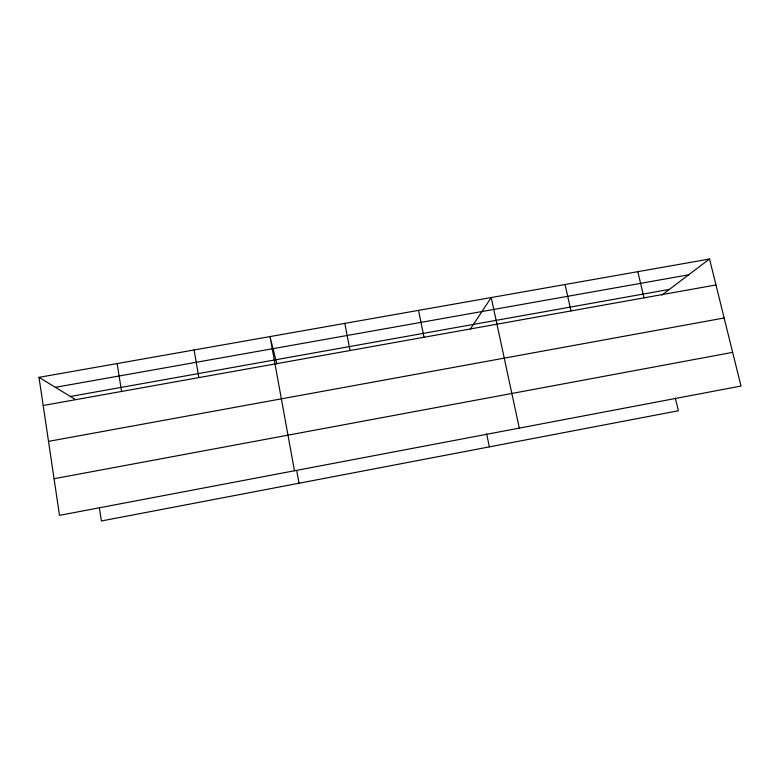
<?xml version="1.0" encoding="UTF-8"?>
<svg xmlns="http://www.w3.org/2000/svg" width="780" height="780" viewBox="0 0 780 780"><rect width="100%" height="100%" fill="white"/><g stroke="black" fill="none" stroke-linecap="round" stroke-linejoin="round"><path stroke-width="1.17" d="M470.33 329.101L491.224 297.541L519.295 428.103M661.879 295.055L709.537 259.019L741 386.032L59.495 515.356L39 377.344L709.537 259.019M54.054 478.725L732.654 352.355M48.506 441.373L724.142 317.986M70.395 396.474L669.367 289.39M43.183 405.493L715.962 284.953M55.38 387.319L688.652 274.814M39 377.344L75.407 399.535M276.88 364.046L270.007 336.58L294.469 470.769M675.353 398.112L678.366 410.758L101.41 520.981L99.391 507.926M637.806 271.674L644.007 297.843M565.042 284.515L571.018 310.927M486.652 433.914L489.372 446.862M418.529 310.372L424.027 337.262M344.799 323.378L350.044 350.512M296.673 470.486L299.003 483.229M194.123 349.966L198.851 377.608M117.127 363.558L121.592 391.453"/></g></svg>
